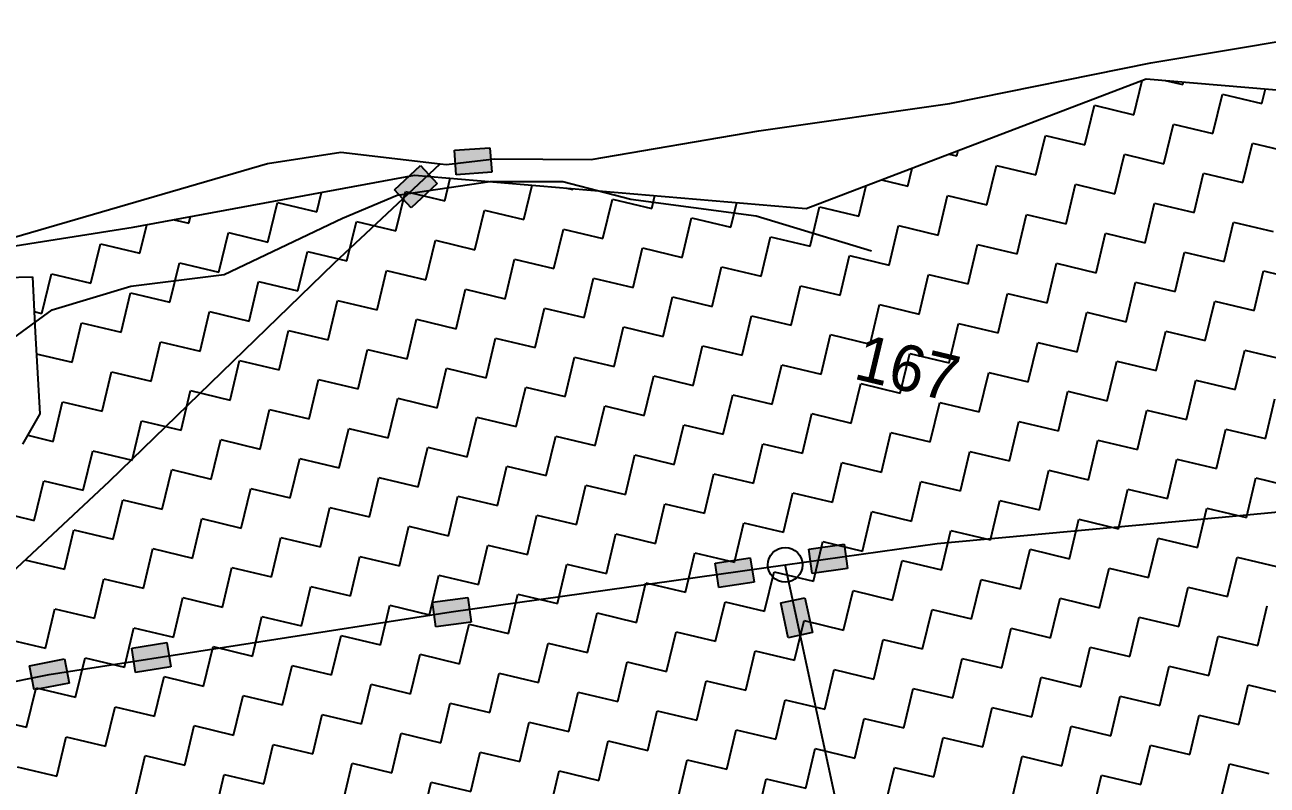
# Model space of a CAD drawing. Header units: metres. Extents: x 318142 to 321969, y 1858939 to 1863690.
# Drawn here: x 318582 to 319083, y 1862032 to 1862340 of the extents above; entities that cross this region are included whole.
import ezdxf

# ---------------------------------------------------------------- set-up
doc = ezdxf.new("R2010")
doc.units = ezdxf.units.M
for name, color, linetype in [('LINE_WATER', 4, 'Continuous'), ('POLY_HATCH', 12, 'Continuous'), ('POLY_PARCEL', 6, 'Continuous'), ('TEXT_PARCEL', 7, 'Continuous'), ('V_BOUND_LINE', 7, 'Continuous')]:
    doc.layers.add(name, color=color, linetype=linetype)
doc.styles.add('TEXT_MAP', font='')
doc.styles.get('TEXT_MAP').set_extended_font_data('Kruti Dev 050')

msp = doc.modelspace()

# ---------------------------------------------------------------- hatches: boundary and pattern name
for points in [[(318755.21, 1862288.93), (318755.93, 1862279), (318770.28, 1862280.05), (318769.55, 1862289.98)], [(318748.3, 1862275.55), (318741.49, 1862282.8), (318731.01, 1862272.95), (318737.82, 1862265.7)], [(318898.33, 1862127.85), (318899.73, 1862117.99), (318913.97, 1862120.01), (318912.58, 1862129.86)], [(318876.21, 1862114.49), (318874.69, 1862124.33), (318860.47, 1862122.13), (318861.99, 1862112.3)], [(318761.96, 1862098.36), (318760.65, 1862108.23), (318746.39, 1862106.33), (318747.7, 1862096.47)], [(318896.74, 1862108.16), (318887.01, 1862106.07), (318890.03, 1862092.01), (318899.76, 1862094.09)], [(318640.71, 1862080.29), (318639.12, 1862090.11), (318624.92, 1862087.82), (318626.51, 1862078)], [(318583.63, 1862080.68), (318585.57, 1862070.92), (318599.68, 1862073.72), (318597.74, 1862083.48)]]:
    msp.add_hatch(color=256).paths.add_polyline_path(points)

# ---------------------------------------------------------------- linework, layer by layer
for p, q in [((318755.21, 1862288.93), (318769.55, 1862289.98)), ((318755.93, 1862279), (318755.21, 1862288.93)), ((318769.55, 1862289.98), (318770.28, 1862280.05)), ((318731.01, 1862272.95), (318741.49, 1862282.8)), ((318741.49, 1862282.8), (318748.3, 1862275.55)), ((318748.3, 1862275.55), (318737.82, 1862265.7)), ((318770.28, 1862280.05), (318755.93, 1862279)), ((318737.82, 1862265.7), (318731.01, 1862272.95)), ((318898.33, 1862127.85), (318912.58, 1862129.86)), ((318912.58, 1862129.86), (318913.97, 1862120.01)), ((318899.73, 1862117.99), (318898.33, 1862127.85)), ((318860.47, 1862122.13), (318874.69, 1862124.33)), ((318861.99, 1862112.3), (318860.47, 1862122.13)), ((318874.69, 1862124.33), (318876.21, 1862114.49)), ((318913.97, 1862120.01), (318899.73, 1862117.99)), ((318876.21, 1862114.49), (318861.99, 1862112.3)), ((318746.39, 1862106.33), (318760.65, 1862108.23)), ((318747.7, 1862096.47), (318746.39, 1862106.33)), ((318760.65, 1862108.23), (318761.96, 1862098.36)), ((318887.01, 1862106.07), (318896.74, 1862108.16)), ((318890.03, 1862092.01), (318887.01, 1862106.07)), ((318896.74, 1862108.16), (318899.76, 1862094.09)), ((318761.96, 1862098.36), (318747.7, 1862096.47)), ((318624.92, 1862087.82), (318639.12, 1862090.11)), ((318639.12, 1862090.11), (318640.71, 1862080.29)), ((318899.76, 1862094.09), (318890.03, 1862092.01)), ((318626.51, 1862078), (318624.92, 1862087.82)), ((318583.63, 1862080.68), (318597.74, 1862083.48)), ((318585.57, 1862070.92), (318583.63, 1862080.68)), ((318597.74, 1862083.48), (318599.68, 1862073.72)), ((318640.71, 1862080.29), (318626.51, 1862078)), ((318599.68, 1862073.72), (318585.57, 1862070.92))]:
    msp.add_line(p, q)
msp.add_circle((318888.8, 1862121.47), 7.04)
at = {"layer": 'LINE_WATER'}
for p, q in [((318732.18, 1862270.76), (318769.59, 1862276.36)), ((318769.59, 1862276.36), (318798.99, 1862276.33)), ((318798.99, 1862276.33), (318826.47, 1862269.22)), ((318710.01, 1862261.45), (318732.18, 1862270.76)), ((318826.47, 1862269.22), (318877.07, 1862262.41)), ((318662.27, 1862238.74), (318710.01, 1862261.45)), ((318877.07, 1862262.41), (318923.66, 1862248.27)), ((318624.52, 1862233.99), (318662.27, 1862238.74)), ((318592.75, 1862224.43), (318624.52, 1862233.99)), ((318572.41, 1862209.48), (318592.75, 1862224.43))]:
    msp.add_line(p, q, dxfattribs=at)
at = {"layer": 'POLY_HATCH'}
for p, q in [((318897.3, 1862265.43), (319034.62, 1862317.79)), ((319034.62, 1862317.79), (319133.09, 1862309.47)), ((318625.58, 1862257.84), (318739.18, 1862278.88)), ((318739.18, 1862278.88), (318897.3, 1862265.43)), ((318552.13, 1862246.37), (318625.58, 1862257.84)), ((318573.72, 1862237.55), (318584.82, 1862237.8)), ((318584.82, 1862237.8), (318585.88, 1862215.47)), ((318585.88, 1862215.47), (318587.88, 1862182.47)), ((318587.88, 1862182.47), (318580.88, 1862170.2))]:
    msp.add_line(p, q, dxfattribs=at)
at = {"layer": 'POLY_HATCH', "linetype": 'Continuous'}
for p, q in [((319029.59, 1862303.29), (319032.89, 1862317.13)), ((319042.2, 1862317.15), (319049.36, 1862315.44)), ((319049.36, 1862315.44), (319049.62, 1862316.52)), ((319061.51, 1862295.67), (319065.32, 1862311.63)), ((319065.32, 1862311.63), (319081.28, 1862307.81)), ((319081.28, 1862307.81), (319082.69, 1862313.73)), ((319009.82, 1862291.14), (319013.63, 1862307.1)), ((319013.63, 1862307.1), (319029.59, 1862303.29)), ((319041.74, 1862283.52), (319045.55, 1862299.48)), ((319045.55, 1862299.48), (319061.51, 1862295.67)), ((318990.05, 1862279), (318993.86, 1862294.96)), ((318993.86, 1862294.96), (319009.82, 1862291.14)), ((319073.65, 1862275.9), (319077.46, 1862291.85)), ((319077.46, 1862291.85), (319093.42, 1862288.04)), ((318954.9, 1862287.39), (318958.13, 1862286.62)), ((318958.13, 1862286.62), (318958.66, 1862288.82)), ((319021.96, 1862271.37), (319025.78, 1862287.33)), ((319025.78, 1862287.33), (319041.74, 1862283.52)), ((318938.36, 1862274.48), (318940.1, 1862281.75)), ((318970.28, 1862266.85), (318974.09, 1862282.81)), ((318974.09, 1862282.81), (318990.05, 1862279)), ((318751.38, 1862268.53), (318753.56, 1862277.65)), ((318927.7, 1862277.02), (318938.36, 1862274.48)), ((319002.19, 1862259.23), (319006.01, 1862275.19)), ((319006.01, 1862275.19), (319021.96, 1862271.37)), ((319053.88, 1862263.75), (319057.69, 1862279.71)), ((319057.69, 1862279.71), (319073.65, 1862275.9)), ((318699.69, 1862264.01), (318701.58, 1862271.91)), ((318731.61, 1862256.39), (318735.42, 1862272.34)), ((318735.42, 1862272.34), (318751.38, 1862268.53)), ((318783.29, 1862260.91), (318786.62, 1862274.84)), ((318800.53, 1862273.66), (318803.07, 1862273.05)), ((318803.07, 1862273.05), (318803.16, 1862273.44)), ((318834.98, 1862265.43), (318836.22, 1862270.63)), ((318918.59, 1862262.33), (318921.54, 1862274.67)), ((318950.51, 1862254.7), (318954.32, 1862270.66)), ((318954.32, 1862270.66), (318970.28, 1862266.85)), ((318679.92, 1862251.86), (318683.73, 1862267.82)), ((318683.73, 1862267.82), (318699.69, 1862264.01)), ((318815.21, 1862253.28), (318819.02, 1862269.24)), ((318819.02, 1862269.24), (318834.98, 1862265.43)), ((318866.9, 1862257.81), (318869.29, 1862267.81)), ((318898.82, 1862250.18), (318902.63, 1862266.14)), ((318902.63, 1862266.14), (318918.59, 1862262.33)), ((319034.11, 1862251.6), (319037.92, 1862267.56)), ((319037.92, 1862267.56), (319053.88, 1862263.75)), ((318642.09, 1862260.9), (318648, 1862259.49)), ((318648, 1862259.49), (318648.63, 1862262.11)), ((318711.84, 1862244.24), (318715.65, 1862260.2)), ((318715.65, 1862260.2), (318731.61, 1862256.39)), ((318763.52, 1862248.76), (318767.34, 1862264.72)), ((318767.34, 1862264.72), (318783.29, 1862260.91)), ((318847.13, 1862245.66), (318850.94, 1862261.62)), ((318850.94, 1862261.62), (318866.9, 1862257.81)), ((318982.42, 1862247.08), (318986.24, 1862263.04)), ((318986.24, 1862263.04), (319002.19, 1862259.23)), ((318628.23, 1862247.34), (318630.98, 1862258.84)), ((318660.15, 1862239.72), (318663.96, 1862255.68)), ((318663.96, 1862255.68), (318679.92, 1862251.86)), ((318795.44, 1862241.14), (318799.25, 1862257.1)), ((318799.25, 1862257.1), (318815.21, 1862253.28)), ((318930.73, 1862242.56), (318934.55, 1862258.52)), ((318934.55, 1862258.52), (318950.51, 1862254.7)), ((319014.34, 1862239.46), (319018.15, 1862255.41)), ((319018.15, 1862255.41), (319034.11, 1862251.6)), ((319066.03, 1862243.98), (319069.84, 1862259.94)), ((319069.84, 1862259.94), (319085.8, 1862256.12)), ((318608.46, 1862235.19), (318612.27, 1862251.15)), ((318612.27, 1862251.15), (318628.23, 1862247.34)), ((318743.75, 1862236.61), (318747.57, 1862252.57)), ((318747.57, 1862252.57), (318763.52, 1862248.76)), ((318879.05, 1862238.04), (318882.86, 1862253.99)), ((318882.86, 1862253.99), (318898.82, 1862250.18)), ((318962.65, 1862234.93), (318966.46, 1862250.89)), ((318966.46, 1862250.89), (318982.42, 1862247.08)), ((318692.07, 1862232.09), (318695.88, 1862248.05)), ((318695.88, 1862248.05), (318711.84, 1862244.24)), ((318827.36, 1862233.51), (318831.17, 1862249.47)), ((318831.17, 1862249.47), (318847.13, 1862245.66)), ((318910.96, 1862230.41), (318914.78, 1862246.37)), ((318914.78, 1862246.37), (318930.73, 1862242.56)), ((319046.26, 1862231.83), (319050.07, 1862247.79)), ((319050.07, 1862247.79), (319066.03, 1862243.98)), ((318640.38, 1862227.57), (318644.19, 1862243.53)), ((318644.19, 1862243.53), (318660.15, 1862239.72)), ((318723.98, 1862224.47), (318727.79, 1862240.43)), ((318727.79, 1862240.43), (318743.75, 1862236.61)), ((318775.67, 1862228.99), (318779.48, 1862244.95)), ((318779.48, 1862244.95), (318795.44, 1862241.14)), ((318859.28, 1862225.89), (318863.09, 1862241.85)), ((318863.09, 1862241.85), (318879.05, 1862238.04)), ((318994.57, 1862227.31), (318998.38, 1862243.27)), ((318998.38, 1862243.27), (319014.34, 1862239.46)), ((319078.18, 1862224.21), (319081.99, 1862240.17)), ((319081.99, 1862240.17), (319097.95, 1862236.35)), ((318588.69, 1862223.05), (318592.5, 1862239.01)), ((318592.5, 1862239.01), (318608.46, 1862235.19)), ((318672.29, 1862219.95), (318676.11, 1862235.9)), ((318676.11, 1862235.9), (318692.07, 1862232.09)), ((318807.59, 1862221.37), (318811.4, 1862237.33)), ((318811.4, 1862237.33), (318827.36, 1862233.51)), ((318942.88, 1862222.79), (318946.69, 1862238.75)), ((318946.69, 1862238.75), (318962.65, 1862234.93)), ((319026.49, 1862219.69), (319030.3, 1862235.64)), ((319030.3, 1862235.64), (319046.26, 1862231.83)), ((318620.61, 1862215.42), (318624.42, 1862231.38)), ((318624.42, 1862231.38), (318640.38, 1862227.57)), ((318755.9, 1862216.84), (318759.71, 1862232.8)), ((318759.71, 1862232.8), (318775.67, 1862228.99)), ((318891.19, 1862218.26), (318895.01, 1862234.22)), ((318895.01, 1862234.22), (318910.96, 1862230.41)), ((318974.8, 1862215.16), (318978.61, 1862231.12)), ((318978.61, 1862231.12), (318994.57, 1862227.31)), ((318704.21, 1862212.32), (318708.02, 1862228.28)), ((318708.02, 1862228.28), (318723.98, 1862224.47)), ((318787.82, 1862209.22), (318791.63, 1862225.18)), ((318791.63, 1862225.18), (318807.59, 1862221.37)), ((318839.51, 1862213.74), (318843.32, 1862229.7)), ((318843.32, 1862229.7), (318859.28, 1862225.89)), ((318923.11, 1862210.64), (318926.92, 1862226.6)), ((318926.92, 1862226.6), (318942.88, 1862222.79)), ((319058.4, 1862212.06), (319062.22, 1862228.02)), ((319062.22, 1862228.02), (319078.18, 1862224.21)), ((318585.49, 1862223.81), (318588.69, 1862223.05)), ((318652.52, 1862207.8), (318656.34, 1862223.76)), ((318656.34, 1862223.76), (318672.29, 1862219.95)), ((318736.13, 1862204.7), (318739.94, 1862220.66)), ((318739.94, 1862220.66), (318755.9, 1862216.84)), ((318871.42, 1862206.12), (318875.23, 1862222.08)), ((318875.23, 1862222.08), (318891.19, 1862218.26)), ((319006.72, 1862207.54), (319010.53, 1862223.5)), ((319010.53, 1862223.5), (319026.49, 1862219.69)), ((318600.84, 1862203.28), (318604.65, 1862219.24)), ((318604.65, 1862219.24), (318620.61, 1862215.42)), ((318684.44, 1862200.18), (318688.25, 1862216.13)), ((318688.25, 1862216.13), (318704.21, 1862212.32)), ((318819.73, 1862201.6), (318823.55, 1862217.55)), ((318823.55, 1862217.55), (318839.51, 1862213.74)), ((318955.03, 1862203.02), (318958.84, 1862218.97)), ((318958.84, 1862218.97), (318974.8, 1862215.16)), ((319038.63, 1862199.91), (319042.45, 1862215.87)), ((319042.45, 1862215.87), (319058.4, 1862212.06)), ((318632.75, 1862195.65), (318636.57, 1862211.61)), ((318636.57, 1862211.61), (318652.52, 1862207.8)), ((318768.05, 1862197.07), (318771.86, 1862213.03)), ((318771.86, 1862213.03), (318787.82, 1862209.22)), ((318851.65, 1862193.97), (318855.46, 1862209.93)), ((318855.46, 1862209.93), (318871.42, 1862206.12)), ((318903.34, 1862198.49), (318907.15, 1862214.45)), ((318907.15, 1862214.45), (318923.11, 1862210.64)), ((318986.95, 1862195.39), (318990.76, 1862211.35)), ((318990.76, 1862211.35), (319006.72, 1862207.54)), ((318586.41, 1862206.72), (318600.84, 1862203.28)), ((318716.36, 1862192.55), (318720.17, 1862208.51)), ((318720.17, 1862208.51), (318736.13, 1862204.7)), ((318799.96, 1862189.45), (318803.78, 1862205.41)), ((318803.78, 1862205.41), (318819.73, 1862201.6)), ((318935.26, 1862190.87), (318939.07, 1862206.83)), ((318939.07, 1862206.83), (318955.03, 1862203.02)), ((319070.55, 1862192.29), (319074.36, 1862208.25)), ((319074.36, 1862208.25), (319090.32, 1862204.44)), ((318664.67, 1862188.03), (318668.48, 1862203.99)), ((318668.48, 1862203.99), (318684.44, 1862200.18)), ((318748.28, 1862184.93), (318752.09, 1862200.89)), ((318752.09, 1862200.89), (318768.05, 1862197.07)), ((318883.57, 1862186.35), (318887.38, 1862202.31)), ((318887.38, 1862202.31), (318903.34, 1862198.49)), ((319018.86, 1862187.77), (319022.67, 1862203.73)), ((319022.67, 1862203.73), (319038.63, 1862199.91)), ((318612.98, 1862183.51), (318616.79, 1862199.46)), ((318616.79, 1862199.46), (318632.75, 1862195.65)), ((318696.59, 1862180.4), (318700.4, 1862196.36)), ((318700.4, 1862196.36), (318716.36, 1862192.55)), ((318831.88, 1862181.82), (318835.69, 1862197.78)), ((318835.69, 1862197.78), (318851.65, 1862193.97)), ((318967.17, 1862183.25), (318970.99, 1862199.2)), ((318970.99, 1862199.2), (318986.95, 1862195.39)), ((319050.78, 1862180.14), (319054.59, 1862196.1)), ((319054.59, 1862196.1), (319070.55, 1862192.29)), ((318644.9, 1862175.88), (318648.71, 1862191.84)), ((318648.71, 1862191.84), (318664.67, 1862188.03)), ((318780.19, 1862177.3), (318784.01, 1862193.26)), ((318784.01, 1862193.26), (318799.96, 1862189.45)), ((318863.8, 1862174.2), (318867.61, 1862190.16)), ((318867.61, 1862190.16), (318883.57, 1862186.35)), ((318915.49, 1862178.72), (318919.3, 1862194.68)), ((318919.3, 1862194.68), (318935.26, 1862190.87)), ((318999.09, 1862175.62), (319002.9, 1862191.58)), ((319002.9, 1862191.58), (319018.86, 1862187.77)), ((318593.21, 1862171.36), (318597.02, 1862187.32)), ((318597.02, 1862187.32), (318612.98, 1862183.51)), ((318728.51, 1862172.78), (318732.32, 1862188.74)), ((318732.32, 1862188.74), (318748.28, 1862184.93)), ((318812.11, 1862169.68), (318815.92, 1862185.64)), ((318815.92, 1862185.64), (318831.88, 1862181.82)), ((318947.4, 1862171.1), (318951.22, 1862187.06)), ((318951.22, 1862187.06), (318967.17, 1862183.25)), ((319082.7, 1862172.52), (319086.51, 1862188.48)), ((318676.82, 1862168.26), (318680.63, 1862184.22)), ((318680.63, 1862184.22), (318696.59, 1862180.4)), ((318760.42, 1862165.16), (318764.23, 1862181.11)), ((318764.23, 1862181.11), (318780.19, 1862177.3)), ((318895.72, 1862166.58), (318899.53, 1862182.54)), ((318899.53, 1862182.54), (318915.49, 1862178.72)), ((319031.01, 1862168), (319034.82, 1862183.96)), ((319034.82, 1862183.96), (319050.78, 1862180.14)), ((318625.13, 1862163.74), (318628.94, 1862179.69)), ((318628.94, 1862179.69), (318644.9, 1862175.88)), ((318708.73, 1862160.63), (318712.55, 1862176.59)), ((318712.55, 1862176.59), (318728.51, 1862172.78)), ((318844.03, 1862162.05), (318847.84, 1862178.01)), ((318847.84, 1862178.01), (318863.8, 1862174.2)), ((318927.63, 1862158.95), (318931.45, 1862174.91)), ((318931.45, 1862174.91), (318947.4, 1862171.1)), ((318979.32, 1862163.47), (318983.13, 1862179.43)), ((318983.13, 1862179.43), (318999.09, 1862175.62)), ((319062.93, 1862160.37), (319066.74, 1862176.33)), ((319066.74, 1862176.33), (319082.7, 1862172.52)), ((318582.94, 1862173.81), (318593.21, 1862171.36)), ((318657.05, 1862156.11), (318660.86, 1862172.07)), ((318660.86, 1862172.07), (318676.82, 1862168.26)), ((318792.34, 1862157.53), (318796.15, 1862173.49)), ((318796.15, 1862173.49), (318812.11, 1862169.68)), ((318875.95, 1862154.43), (318879.76, 1862170.39)), ((318879.76, 1862170.39), (318895.72, 1862166.58)), ((319011.24, 1862155.85), (319015.05, 1862171.81)), ((319015.05, 1862171.81), (319031.01, 1862168)), ((318605.36, 1862151.59), (318609.17, 1862167.55)), ((318609.17, 1862167.55), (318625.13, 1862163.74)), ((318740.65, 1862153.01), (318744.46, 1862168.97)), ((318744.46, 1862168.97), (318760.42, 1862165.16)), ((318824.26, 1862149.91), (318828.07, 1862165.87)), ((318828.07, 1862165.87), (318844.03, 1862162.05)), ((318959.55, 1862151.33), (318963.36, 1862167.29)), ((318963.36, 1862167.29), (318979.32, 1862163.47)), ((318637.28, 1862143.96), (318641.09, 1862159.92)), ((318641.09, 1862159.92), (318657.05, 1862156.11)), ((318688.96, 1862148.49), (318692.78, 1862164.45)), ((318692.78, 1862164.45), (318708.73, 1862160.63)), ((318772.57, 1862145.39), (318776.38, 1862161.34)), ((318776.38, 1862161.34), (318792.34, 1862157.53)), ((318907.86, 1862146.81), (318911.67, 1862162.76)), ((318911.67, 1862162.76), (318927.63, 1862158.95)), ((319043.16, 1862148.23), (319046.97, 1862164.19)), ((319046.97, 1862164.19), (319062.93, 1862160.37)), ((318585.59, 1862139.44), (318589.4, 1862155.4)), ((318589.4, 1862155.4), (318605.36, 1862151.59)), ((318720.88, 1862140.86), (318724.69, 1862156.82)), ((318724.69, 1862156.82), (318740.65, 1862153.01)), ((318856.17, 1862142.28), (318859.99, 1862158.24)), ((318859.99, 1862158.24), (318875.95, 1862154.43)), ((318939.78, 1862139.18), (318943.59, 1862155.14)), ((318943.59, 1862155.14), (318959.55, 1862151.33)), ((318991.47, 1862143.7), (318995.28, 1862159.66)), ((318995.28, 1862159.66), (319011.24, 1862155.85)), ((319075.07, 1862140.6), (319078.89, 1862156.56)), ((319078.89, 1862156.56), (319094.84, 1862152.75)), ((318669.19, 1862136.34), (318673, 1862152.3)), ((318673, 1862152.3), (318688.96, 1862148.49)), ((318804.49, 1862137.76), (318808.3, 1862153.72)), ((318808.3, 1862153.72), (318824.26, 1862149.91)), ((318888.09, 1862134.66), (318891.9, 1862150.62)), ((318891.9, 1862150.62), (318907.86, 1862146.81)), ((319023.39, 1862136.08), (319027.2, 1862152.04)), ((319027.2, 1862152.04), (319043.16, 1862148.23)), ((318617.5, 1862131.82), (318621.32, 1862147.78)), ((318621.32, 1862147.78), (318637.28, 1862143.96)), ((318701.11, 1862128.72), (318704.92, 1862144.67)), ((318704.92, 1862144.67), (318720.88, 1862140.86)), ((318752.8, 1862133.24), (318756.61, 1862149.2)), ((318756.61, 1862149.2), (318772.57, 1862145.39)), ((318836.4, 1862130.14), (318840.22, 1862146.1)), ((318840.22, 1862146.1), (318856.17, 1862142.28)), ((318971.7, 1862131.56), (318975.51, 1862147.52)), ((318975.51, 1862147.52), (318991.47, 1862143.7)), ((318569.63, 1862143.25), (318585.59, 1862139.44)), ((318649.42, 1862124.19), (318653.23, 1862140.15)), ((318653.23, 1862140.15), (318669.19, 1862136.34)), ((318784.72, 1862125.61), (318788.53, 1862141.57)), ((318788.53, 1862141.57), (318804.49, 1862137.76)), ((318920.01, 1862127.04), (318923.82, 1862142.99)), ((318923.82, 1862142.99), (318939.78, 1862139.18)), ((319003.61, 1862123.93), (319007.43, 1862139.89)), ((319007.43, 1862139.89), (319023.39, 1862136.08)), ((319055.3, 1862128.46), (319059.11, 1862144.41)), ((319059.11, 1862144.41), (319075.07, 1862140.6)), ((318597.73, 1862119.67), (318601.55, 1862135.63)), ((318601.55, 1862135.63), (318617.5, 1862131.82)), ((318733.03, 1862121.09), (318736.84, 1862137.05)), ((318736.84, 1862137.05), (318752.8, 1862133.24)), ((318868.32, 1862122.51), (318872.13, 1862138.47)), ((318872.13, 1862138.47), (318888.09, 1862134.66)), ((318951.93, 1862119.41), (318955.74, 1862135.37)), ((318955.74, 1862135.37), (318971.7, 1862131.56)), ((318681.34, 1862116.57), (318685.15, 1862132.53)), ((318685.15, 1862132.53), (318701.11, 1862128.72)), ((318816.63, 1862117.99), (318820.44, 1862133.95)), ((318820.44, 1862133.95), (318836.4, 1862130.14)), ((318900.24, 1862114.89), (318904.05, 1862130.85)), ((318904.05, 1862130.85), (318920.01, 1862127.04)), ((319035.53, 1862116.31), (319039.34, 1862132.27)), ((319039.34, 1862132.27), (319055.3, 1862128.46)), ((318629.65, 1862112.05), (318633.46, 1862128.01)), ((318633.46, 1862128.01), (318649.42, 1862124.19)), ((318713.26, 1862108.95), (318717.07, 1862124.9)), ((318717.07, 1862124.9), (318733.03, 1862121.09)), ((318764.94, 1862113.47), (318768.76, 1862129.43)), ((318768.76, 1862129.43), (318784.72, 1862125.61)), ((318848.55, 1862110.37), (318852.36, 1862126.32)), ((318852.36, 1862126.32), (318868.32, 1862122.51)), ((318983.84, 1862111.79), (318987.66, 1862127.75)), ((318987.66, 1862127.75), (319003.61, 1862123.93)), ((319067.45, 1862108.68), (319071.26, 1862124.64)), ((319071.26, 1862124.64), (319087.22, 1862120.83)), ((318581.78, 1862123.48), (318597.73, 1862119.67)), ((318661.57, 1862104.42), (318665.38, 1862120.38)), ((318665.38, 1862120.38), (318681.34, 1862116.57)), ((318796.86, 1862105.84), (318800.67, 1862121.8)), ((318800.67, 1862121.8), (318816.63, 1862117.99)), ((318932.16, 1862107.26), (318935.97, 1862123.22)), ((318935.97, 1862123.22), (318951.93, 1862119.41)), ((319015.76, 1862104.16), (319019.57, 1862120.12)), ((319019.57, 1862120.12), (319035.53, 1862116.31)), ((318609.88, 1862099.9), (318613.69, 1862115.86)), ((318613.69, 1862115.86), (318629.65, 1862112.05)), ((318745.17, 1862101.32), (318748.99, 1862117.28)), ((318748.99, 1862117.28), (318764.94, 1862113.47)), ((318880.47, 1862102.74), (318884.28, 1862118.7)), ((318884.28, 1862118.7), (318900.24, 1862114.89)), ((318964.07, 1862099.64), (318967.88, 1862115.6)), ((318967.88, 1862115.6), (318983.84, 1862111.79)), ((318693.49, 1862096.8), (318697.3, 1862112.76)), ((318697.3, 1862112.76), (318713.26, 1862108.95)), ((318777.09, 1862093.7), (318780.9, 1862109.66)), ((318780.9, 1862109.66), (318796.86, 1862105.84)), ((318828.78, 1862098.22), (318832.59, 1862114.18)), ((318832.59, 1862114.18), (318848.55, 1862110.37)), ((318912.38, 1862095.12), (318916.2, 1862111.08)), ((318916.2, 1862111.08), (318932.16, 1862107.26)), ((319047.68, 1862096.54), (319051.49, 1862112.5)), ((319051.49, 1862112.5), (319067.45, 1862108.68)), ((318641.8, 1862092.28), (318645.61, 1862108.24)), ((318645.61, 1862108.24), (318661.57, 1862104.42)), ((318725.4, 1862089.17), (318729.22, 1862105.13)), ((318729.22, 1862105.13), (318745.17, 1862101.32)), ((318860.7, 1862090.6), (318864.51, 1862106.55)), ((318864.51, 1862106.55), (318880.47, 1862102.74)), ((318995.99, 1862092.02), (318999.8, 1862107.97)), ((318999.8, 1862107.97), (319015.76, 1862104.16)), ((319079.6, 1862088.91), (319083.41, 1862104.87)), ((318590.11, 1862087.75), (318593.92, 1862103.71)), ((318593.92, 1862103.71), (318609.88, 1862099.9)), ((318673.72, 1862084.65), (318677.53, 1862100.61)), ((318677.53, 1862100.61), (318693.49, 1862096.8)), ((318809.01, 1862086.07), (318812.82, 1862102.03)), ((318812.82, 1862102.03), (318828.78, 1862098.22)), ((318944.3, 1862087.49), (318948.11, 1862103.45)), ((318948.11, 1862103.45), (318964.07, 1862099.64)), ((319027.91, 1862084.39), (319031.72, 1862100.35)), ((319031.72, 1862100.35), (319047.68, 1862096.54)), ((318622.03, 1862080.13), (318625.84, 1862096.09)), ((318625.84, 1862096.09), (318641.8, 1862092.28)), ((318757.32, 1862081.55), (318761.13, 1862097.51)), ((318761.13, 1862097.51), (318777.09, 1862093.7)), ((318892.61, 1862082.97), (318896.43, 1862098.93)), ((318896.43, 1862098.93), (318912.38, 1862095.12)), ((318976.22, 1862079.87), (318980.03, 1862095.83)), ((318980.03, 1862095.83), (318995.99, 1862092.02)), ((318574.15, 1862091.57), (318590.11, 1862087.75)), ((318705.63, 1862077.03), (318709.44, 1862092.99)), ((318709.44, 1862092.99), (318725.4, 1862089.17)), ((318789.24, 1862073.93), (318793.05, 1862089.89)), ((318793.05, 1862089.89), (318809.01, 1862086.07)), ((318840.93, 1862078.45), (318844.74, 1862094.41)), ((318844.74, 1862094.41), (318860.7, 1862090.6)), ((318924.53, 1862075.35), (318928.34, 1862091.31)), ((318928.34, 1862091.31), (318944.3, 1862087.49)), ((319059.82, 1862076.77), (319063.64, 1862092.73)), ((319063.64, 1862092.73), (319079.6, 1862088.91)), ((318653.94, 1862072.51), (318657.76, 1862088.46)), ((318657.76, 1862088.46), (318673.72, 1862084.65)), ((318737.55, 1862069.4), (318741.36, 1862085.36)), ((318741.36, 1862085.36), (318757.32, 1862081.55)), ((318872.84, 1862070.82), (318876.66, 1862086.78)), ((318876.66, 1862086.78), (318892.61, 1862082.97)), ((319008.14, 1862072.25), (319011.95, 1862088.2)), ((319011.95, 1862088.2), (319027.91, 1862084.39)), ((318602.26, 1862067.98), (318606.07, 1862083.94)), ((318606.07, 1862083.94), (318622.03, 1862080.13)), ((318685.86, 1862064.88), (318689.67, 1862080.84)), ((318689.67, 1862080.84), (318705.63, 1862077.03)), ((318821.16, 1862066.3), (318824.97, 1862082.26)), ((318824.97, 1862082.26), (318840.93, 1862078.45)), ((318956.45, 1862067.72), (318960.26, 1862083.68)), ((318960.26, 1862083.68), (318976.22, 1862079.87)), ((319040.05, 1862064.62), (319043.87, 1862080.58)), ((319043.87, 1862080.58), (319059.82, 1862076.77)), ((318634.17, 1862060.36), (318637.99, 1862076.32)), ((318637.99, 1862076.32), (318653.94, 1862072.51)), ((318769.47, 1862061.78), (318773.28, 1862077.74)), ((318773.28, 1862077.74), (318789.24, 1862073.93)), ((318853.07, 1862058.68), (318856.88, 1862074.64)), ((318856.88, 1862074.64), (318872.84, 1862070.82)), ((318904.76, 1862063.2), (318908.57, 1862079.16)), ((318908.57, 1862079.16), (318924.53, 1862075.35)), ((318988.37, 1862060.1), (318992.18, 1862076.06)), ((318992.18, 1862076.06), (319008.14, 1862072.25)), ((318582.49, 1862055.84), (318586.3, 1862071.8)), ((318586.3, 1862071.8), (318602.26, 1862067.98)), ((318717.78, 1862057.26), (318721.59, 1862073.22)), ((318721.59, 1862073.22), (318737.55, 1862069.4)), ((318801.38, 1862054.16), (318805.2, 1862070.11)), ((318805.2, 1862070.11), (318821.16, 1862066.3)), ((318936.68, 1862055.58), (318940.49, 1862071.53)), ((318940.49, 1862071.53), (318956.45, 1862067.72)), ((319071.97, 1862057), (319075.78, 1862072.96)), ((319075.78, 1862072.96), (319091.74, 1862069.14)), ((318666.09, 1862052.74), (318669.9, 1862068.69)), ((318669.9, 1862068.69), (318685.86, 1862064.88)), ((318749.7, 1862049.63), (318753.51, 1862065.59)), ((318753.51, 1862065.59), (318769.47, 1862061.78)), ((318884.99, 1862051.05), (318888.8, 1862067.01)), ((318888.8, 1862067.01), (318904.76, 1862063.2)), ((319020.28, 1862052.47), (319024.1, 1862068.43)), ((319024.1, 1862068.43), (319040.05, 1862064.62)), ((318566.53, 1862059.65), (318582.49, 1862055.84)), ((318614.4, 1862048.21), (318618.22, 1862064.17)), ((318618.22, 1862064.17), (318634.17, 1862060.36)), ((318698.01, 1862045.11), (318701.82, 1862061.07)), ((318701.82, 1862061.07), (318717.78, 1862057.26)), ((318833.3, 1862046.53), (318837.11, 1862062.49)), ((318837.11, 1862062.49), (318853.07, 1862058.68)), ((318916.91, 1862043.43), (318920.72, 1862059.39)), ((318920.72, 1862059.39), (318936.68, 1862055.58)), ((318968.6, 1862047.95), (318972.41, 1862063.91)), ((318972.41, 1862063.91), (318988.37, 1862060.1)), ((319052.2, 1862044.85), (319056.01, 1862060.81)), ((319056.01, 1862060.81), (319071.97, 1862057)), ((318646.32, 1862040.59), (318650.13, 1862056.55)), ((318650.13, 1862056.55), (318666.09, 1862052.74)), ((318781.61, 1862042.01), (318785.43, 1862057.97)), ((318785.43, 1862057.97), (318801.38, 1862054.16)), ((318865.22, 1862038.91), (318869.03, 1862054.87)), ((318869.03, 1862054.87), (318884.99, 1862051.05)), ((319000.51, 1862040.33), (319004.32, 1862056.29)), ((319004.32, 1862056.29), (319020.28, 1862052.47)), ((318594.63, 1862036.07), (318598.44, 1862052.02)), ((318598.44, 1862052.02), (318614.4, 1862048.21)), ((318729.93, 1862037.49), (318733.74, 1862053.45)), ((318733.74, 1862053.45), (318749.7, 1862049.63)), ((318813.53, 1862034.38), (318817.34, 1862050.34)), ((318817.34, 1862050.34), (318833.3, 1862046.53)), ((318948.82, 1862035.81), (318952.64, 1862051.76)), ((318952.64, 1862051.76), (318968.6, 1862047.95)), ((318626.55, 1862028.44), (318630.36, 1862044.4)), ((318630.36, 1862044.4), (318646.32, 1862040.59)), ((318678.24, 1862032.96), (318682.05, 1862048.92)), ((318682.05, 1862048.92), (318698.01, 1862045.11)), ((318761.84, 1862029.86), (318765.66, 1862045.82)), ((318765.66, 1862045.82), (318781.61, 1862042.01)), ((318897.14, 1862031.28), (318900.95, 1862047.24)), ((318900.95, 1862047.24), (318916.91, 1862043.43)), ((319032.43, 1862032.7), (319036.24, 1862048.66)), ((319036.24, 1862048.66), (319052.2, 1862044.85)), ((318578.67, 1862039.88), (318594.63, 1862036.07)), ((318710.15, 1862025.34), (318713.97, 1862041.3)), ((318713.97, 1862041.3), (318729.93, 1862037.49)), ((318845.45, 1862026.76), (318849.26, 1862042.72)), ((318849.26, 1862042.72), (318865.22, 1862038.91)), ((318929.05, 1862023.66), (318932.87, 1862039.62)), ((318932.87, 1862039.62), (318948.82, 1862035.81)), ((318980.74, 1862028.18), (318984.55, 1862044.14)), ((318984.55, 1862044.14), (319000.51, 1862040.33)), ((319064.35, 1862025.08), (319068.16, 1862041.04)), ((319068.16, 1862041.04), (319084.12, 1862037.23)), ((318658.47, 1862020.82), (318662.28, 1862036.78)), ((318662.28, 1862036.78), (318678.24, 1862032.96)), ((318793.76, 1862022.24), (318797.57, 1862038.2)), ((318797.57, 1862038.2), (318813.53, 1862034.38)), ((318877.37, 1862019.14), (318881.18, 1862035.1)), ((318881.18, 1862035.1), (318897.14, 1862031.28)), ((319012.66, 1862020.56), (319016.47, 1862036.52)), ((319016.47, 1862036.52), (319032.43, 1862032.7)), ((318742.07, 1862017.72), (318745.88, 1862033.67)), ((318745.88, 1862033.67), (318761.84, 1862029.86))]:
    msp.add_line(p, q, dxfattribs=at)
at = {"layer": 'POLY_PARCEL'}
for p, q in [((318706.72, 1862243.3), (318749.52, 1862283.52)), ((318616.01, 1862155.3), (318706.72, 1862243.3)), ((318542.02, 1862086.28), (318616.01, 1862155.3)), ((319056.63, 1862139.87), (319165.44, 1862150.43)), ((318950.11, 1862130.15), (319056.63, 1862139.87)), ((318888.8, 1862121.47), (318950.11, 1862130.15)), ((318753.87, 1862102.44), (318888.8, 1862121.47)), ((318913.88, 1862004.57), (318888.8, 1862121.47)), ((318591.66, 1862077.2), (318753.87, 1862102.44)), ((318541.12, 1862067.18), (318591.66, 1862077.2))]:
    msp.add_line(p, q, dxfattribs=at)
at = {"layer": 'V_BOUND_LINE'}
for p, q in [((319036.44, 1862324.23), (319127.75, 1862339.6)), ((318955.23, 1862307.87), (319036.44, 1862324.23)), ((318878.13, 1862296.73), (318955.23, 1862307.87)), ((318810.49, 1862285.24), (318878.13, 1862296.73)), ((318679.82, 1862283.56), (318709.32, 1862288.19)), ((318709.32, 1862288.19), (318749.52, 1862283.52)), ((318752.04, 1862283.23), (318771.43, 1862285.51)), ((318771.43, 1862285.51), (318810.49, 1862285.24)), ((318552.13, 1862246.37), (318679.82, 1862283.56)), ((318749.52, 1862283.52), (318752.04, 1862283.23))]:
    msp.add_line(p, q, dxfattribs=at)

# ---------------------------------------------------------------- texts
at = {"layer": 'TEXT_PARCEL', "style": 'TEXT_MAP'}
msp.add_text('167', height=18.604, rotation=346.5653, dxfattribs=at).set_placement((318915.91, 1862196.77))

doc.saveas('drawing.dxf')
